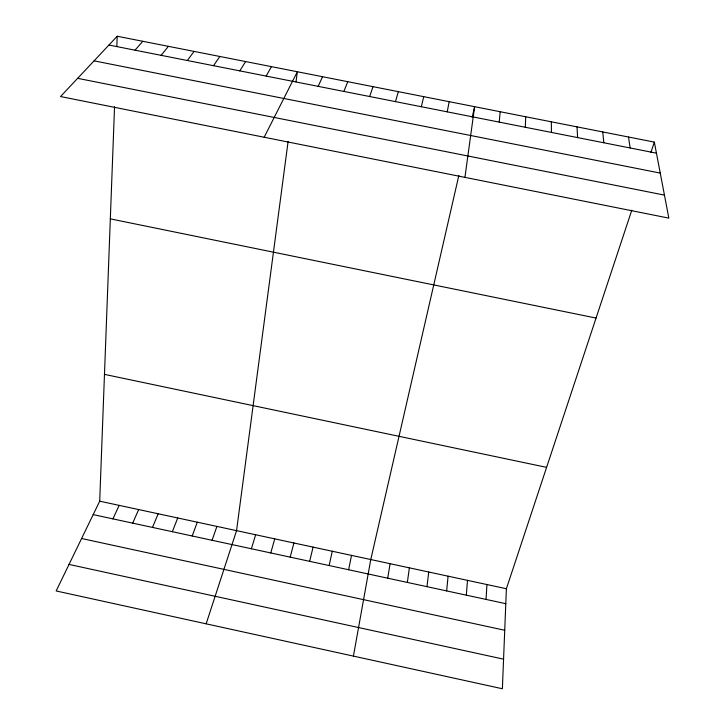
<?xml version="1.0" encoding="UTF-8"?>
<svg xmlns="http://www.w3.org/2000/svg" width="725" height="725" viewBox="0 0 725 725"><rect width="100%" height="100%" fill="white"/><g stroke="black" fill="none" stroke-linecap="round" stroke-linejoin="round"><path stroke-width="1.09" d="M631.783 210.214L506.394 588.736L502.38 688.75L56.16 590.957L99.706 501.183L114.55 106.738M116.825 46.418L117.205 36.25L654.34 142.109L668.84 218.125L60.528 96.543L117.205 36.25M525.308 127.265L525.716 116.761M486.049 599.421L486.937 584.549M466.329 595.162L467.498 580.362M499.235 122.117L500.15 111.722M446.636 590.911L448.095 576.185M426.98 586.67L428.729 572.016M288.115 141.429L236.549 530.646L206.154 623.826M296.017 81.807L297.35 71.757L264.172 137.243M464.933 177.371L474.621 106.693L472.202 117.26M407.35 582.429L409.38 567.847M387.748 578.197L390.059 563.697M353.419 656.107L370.774 559.537L458.834 175.541M447.243 111.849L449.147 101.672M348.634 569.759L351.516 555.395M329.123 565.545L332.286 551.254M421.334 106.729L423.726 96.661M309.647 561.34L313.082 547.121M290.19 557.135L293.906 542.989M270.769 552.948L274.757 538.865M395.469 101.618L398.351 91.658M251.376 548.762L255.644 534.751M650.878 152.549L654.34 142.109M369.65 96.525L373.031 86.674M212.081 540.279L216.911 526.413M192.188 535.983L197.3 522.19M172.333 531.697L177.725 517.976M343.895 91.432L347.755 81.689M152.495 527.41L158.177 513.771M132.702 523.142L138.656 509.566M318.175 86.357L322.525 76.714M112.928 518.873L119.163 505.37M266.138 76.08L271.458 66.655M239.803 70.878L245.621 61.562M213.522 65.685L219.838 56.477M187.304 60.51L194.101 51.402M161.131 55.345L168.417 46.346M135.013 50.179L142.789 41.289M108.949 45.032L656.451 153.165M94.069 60.855L660.248 173.085M77.648 78.327L664.453 195.116M110.336 218.868L596.05 318.067M104.482 374.372L546.605 467.362M99.706 501.183L506.394 588.736M93.19 514.614L505.796 603.68M81.599 538.503L504.727 630.27M69.029 564.422L503.567 659.161M628.512 137.025L630.116 147.963M602.738 131.941L603.834 142.771M577.018 126.875L577.607 137.587M551.344 121.809L551.426 132.421"/></g></svg>
